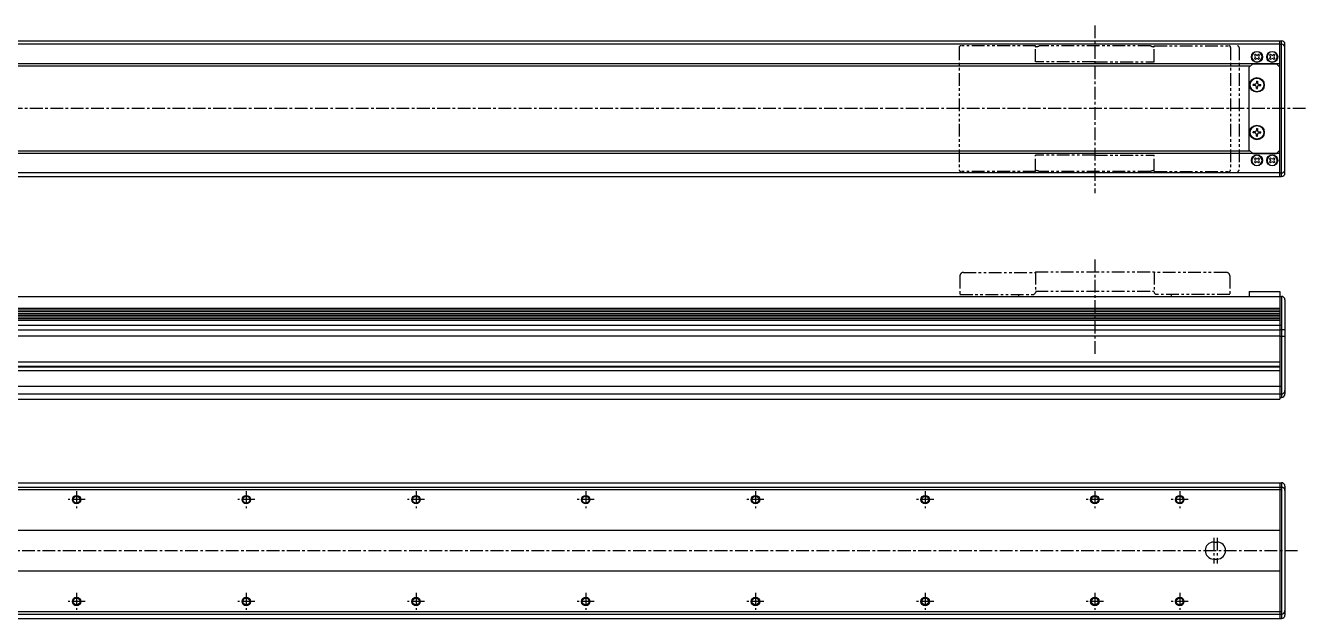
# Model space of a CAD drawing. Extents: x -609 to 899, y 138 to 558.
# Drawn here: x 145 to 899, y 208 to 558 of the extents above; entities that cross this region are included whole.
import ezdxf

# ---------------------------------------------------------------- set-up
doc = ezdxf.new("R2010")
doc.units = 0
for name, pattern in [('CENTER', [12, 7.5, -1.5, 1.5, -1.5]), ('CONTINOUS', [0]), ('PHANTOM', [15, 7.5, -1.5, 1.5, -1.5, 1.5, -1.5])]:
    doc.linetypes.add(name, pattern=pattern)
doc.layers.get('0').update_dxf_attribs({"linetype": 'CONTINUOUS'})
doc.layers.add('CENTER', color=1, linetype='CENTER')

msp = doc.modelspace()

# ---------------------------------------------------------------- linework, layer by layer
at = {"color": 7, "linetype": 'CONTINOUS'}
for p, q in [((-435.77, 548.73), (885.23, 548.73)), ((884.23, 546.66), (-163.62, 546.66)), ((884.23, 468.73), (884.23, 548.73)), ((884.23, 546.66), (885.23, 546.66)), ((885.23, 468.73), (885.23, 548.73)), ((887.23, 470.73), (887.23, 546.73)), ((869.19, 540.17), (869.79, 540.77)), ((869.6, 539.76), (869.19, 540.17)), ((869.19, 538.29), (869.6, 538.71)), ((869.79, 537.69), (869.19, 538.29)), ((869.79, 540.77), (870.2, 540.36)), ((870.2, 538.11), (869.79, 537.69)), ((871.25, 540.36), (871.66, 540.77)), ((871.66, 537.69), (871.25, 538.11)), ((871.66, 540.77), (872.27, 540.17)), ((872.27, 538.29), (871.66, 537.69)), ((872.27, 540.17), (871.85, 539.76)), ((871.85, 538.71), (872.27, 538.29)), ((878.19, 540.17), (878.79, 540.77)), ((878.6, 539.76), (878.19, 540.17)), ((878.19, 538.29), (878.6, 538.71)), ((878.79, 537.69), (878.19, 538.29)), ((878.79, 540.77), (879.2, 540.36)), ((879.2, 538.11), (878.79, 537.69)), ((880.25, 540.36), (880.66, 540.77)), ((880.66, 537.69), (880.25, 538.11)), ((880.66, 540.77), (881.27, 540.17)), ((881.27, 538.29), (880.66, 537.69)), ((881.27, 540.17), (880.85, 539.76)), ((880.85, 538.71), (881.27, 538.29)), ((884.23, 535.23), (-144.77, 535.23)), ((866.73, 533.73), (-144.77, 533.73)), ((866.23, 533.23), (868.23, 535.23)), ((866.23, 484.23), (866.23, 533.23)), ((868.23, 535.23), (882.23, 535.23)), ((884.23, 533.23), (882.23, 535.23)), ((884.23, 484.23), (884.23, 533.23)), ((868.53, 522.42), (868.53, 523.05)), ((869.47, 523.05), (868.53, 523.05)), ((869.47, 522.42), (868.53, 522.42)), ((870.41, 524.93), (870.41, 523.99)), ((870.41, 524.93), (871.04, 524.93)), ((870.41, 520.53), (870.41, 521.48)), ((870.41, 520.53), (871.04, 520.53)), ((871.04, 524.93), (871.04, 523.99)), ((871.04, 520.53), (871.04, 521.48)), ((871.98, 523.05), (872.93, 523.05)), ((871.98, 522.42), (872.93, 522.42)), ((872.93, 522.42), (872.93, 523.05)), ((868.53, 494.42), (868.53, 495.05)), ((869.47, 495.05), (868.53, 495.05)), ((869.47, 494.42), (868.53, 494.42)), ((870.41, 496.93), (870.41, 495.99)), ((870.41, 496.93), (871.04, 496.93)), ((870.41, 492.53), (870.41, 493.48)), ((870.41, 492.53), (871.04, 492.53)), ((871.04, 496.93), (871.04, 495.99)), ((871.04, 492.53), (871.04, 493.48)), ((871.98, 495.05), (872.93, 495.05)), ((871.98, 494.42), (872.93, 494.42)), ((872.93, 494.42), (872.93, 495.05)), ((866.73, 483.73), (-144.77, 483.73)), ((868.23, 482.23), (866.23, 484.23)), ((882.23, 482.23), (884.23, 484.23)), ((884.23, 482.23), (-144.77, 482.23)), ((868.23, 482.23), (882.23, 482.23)), ((869.79, 479.77), (869.19, 479.17)), ((869.19, 479.17), (869.6, 478.76)), ((869.6, 477.71), (869.19, 477.29)), ((869.19, 477.29), (869.79, 476.69)), ((870.2, 479.36), (869.79, 479.77)), ((869.79, 476.69), (870.2, 477.11)), ((871.66, 479.77), (871.25, 479.36)), ((871.25, 477.11), (871.66, 476.69)), ((872.27, 479.17), (871.66, 479.77)), ((871.66, 476.69), (872.27, 477.29)), ((871.85, 478.76), (872.27, 479.17)), ((872.27, 477.29), (871.85, 477.71)), ((878.79, 479.77), (878.19, 479.17)), ((878.19, 479.17), (878.6, 478.76)), ((878.6, 477.71), (878.19, 477.29)), ((878.19, 477.29), (878.79, 476.69)), ((879.2, 479.36), (878.79, 479.77)), ((878.79, 476.69), (879.2, 477.11)), ((880.66, 479.77), (880.25, 479.36)), ((880.25, 477.11), (880.66, 476.69)), ((881.27, 479.17), (880.66, 479.77)), ((880.66, 476.69), (881.27, 477.29)), ((880.85, 478.76), (881.27, 479.17)), ((881.27, 477.29), (880.85, 477.71)), ((-435.77, 468.73), (885.23, 468.73)), ((884.23, 470.8), (-163.62, 470.8)), ((884.23, 470.8), (885.23, 470.8)), ((866.23, 400.96), (884.23, 400.96)), ((866.23, 400.96), (866.23, 398.06)), ((884.23, 400.96), (884.23, 398.06)), ((-435.77, 398.06), (885.23, 398.06)), ((884.23, 398.06), (884.23, 337.56)), ((885.23, 398.06), (885.23, 338.56)), ((887.23, 396.06), (887.23, 340.56)), ((-434.77, 391.04), (884.23, 391.04)), ((-434.77, 390.05), (884.23, 390.05)), ((-434.77, 389.06), (884.23, 389.06)), ((-434.77, 388.06), (884.23, 388.06)), ((-434.77, 387.07), (884.23, 387.07)), ((-434.77, 386.08), (884.23, 386.08)), ((-434.77, 385.09), (884.23, 385.09)), ((-435.77, 381.18), (885.23, 381.18)), ((-434.77, 384.09), (884.23, 384.09)), ((-434.77, 378.31), (884.23, 378.31)), ((884.23, 378.46), (887.23, 378.46)), ((-434.77, 374.81), (884.23, 374.81)), ((884.23, 374.66), (887.23, 374.66)), ((-437.77, 359.4), (884.23, 359.4)), ((-434.77, 356.86), (884.23, 356.86)), ((-434.77, 356.56), (884.23, 356.56)), ((-437.77, 354.33), (884.23, 354.33)), ((-435.77, 345.06), (885.23, 345.06)), ((-435.77, 340.56), (885.23, 340.56)), ((-434.77, 337.56), (884.23, 337.56)), ((884.23, 338.56), (885.23, 338.56)), ((-435.77, 288.25), (885.23, 288.25)), ((884.23, 288.25), (884.23, 208.25)), ((885.23, 288.25), (885.23, 208.25)), ((-435.77, 285.65), (885.23, 285.65)), ((-435.77, 284.25), (885.23, 284.25)), ((887.23, 286.25), (887.23, 210.25)), ((-434.77, 260.25), (884.23, 260.25)), ((845.23, 253.25), (847.23, 253.25)), ((845.23, 243.25), (847.23, 243.25)), ((-434.77, 236.25), (884.23, 236.25)), ((-435.77, 212.25), (885.23, 212.25)), ((-435.77, 210.85), (885.23, 210.85)), ((-435.77, 208.25), (885.23, 208.25))]:
    msp.add_line(p, q, dxfattribs=at)
at = {"color": 3, "linetype": 'PHANTOM'}
for p, q in [((695.23, 544.73), (695.23, 472.73)), ((740.23, 545.73), (696.23, 545.73)), ((740.23, 536.23), (740.23, 545.73)), ((808.05, 545.73), (742.41, 545.73)), ((810.23, 545.73), (854.23, 545.73)), ((810.23, 536.23), (810.23, 545.73)), ((855.23, 544.73), (855.23, 472.73)), ((860.23, 544.73), (860.23, 472.73)), ((775.23, 536.23), (740.23, 536.23)), ((775.23, 536.23), (810.23, 536.23)), ((775.23, 481.23), (740.23, 481.23)), ((740.23, 471.73), (740.23, 481.23)), ((775.23, 481.23), (810.23, 481.23)), ((810.23, 471.73), (810.23, 481.23)), ((740.23, 471.73), (696.23, 471.73)), ((808.05, 471.73), (742.41, 471.73)), ((810.23, 471.73), (854.23, 471.73)), ((695.73, 410.16), (695.73, 399.16)), ((697.73, 412.16), (740.23, 412.16)), ((740.23, 412.56), (810.23, 412.56)), ((740.23, 412.56), (740.23, 400.16)), ((810.23, 412.56), (810.23, 400.16)), ((852.73, 412.16), (810.23, 412.16)), ((854.73, 410.16), (854.73, 399.16)), ((739.23, 399.16), (740.23, 400.16)), ((740.23, 401.09), (810.23, 401.09)), ((811.23, 399.16), (810.23, 400.16)), ((695.73, 399.16), (739.23, 399.16)), ((730.23, 399.16), (730.23, 398.06)), ((854.73, 399.16), (811.23, 399.16)), ((820.23, 399.16), (820.23, 398.06))]:
    msp.add_line(p, q, dxfattribs=at)
at = {"color": 7, "linetype": 'CONTINOUS'}
for centre, radius in [((870.73, 539.23), 3.25), ((879.73, 539.23), 3.25), ((870.73, 522.73), 4.3), ((870.73, 522.73), 4), ((870.73, 494.73), 4.3), ((870.73, 494.73), 4), ((870.73, 478.23), 3.25), ((879.73, 478.23), 3.25), ((175.23, 278.25), 2.5), ((175.23, 278.25), 2), ((275.23, 278.25), 2.5), ((275.23, 278.25), 2), ((375.23, 278.25), 2.5), ((375.23, 278.25), 2), ((475.23, 278.25), 2.5), ((475.23, 278.25), 2), ((575.23, 278.25), 2.5), ((575.23, 278.25), 2), ((675.23, 278.25), 2.5), ((675.23, 278.25), 2), ((775.23, 278.25), 2.5), ((775.23, 278.25), 2), ((825.23, 278.25), 2.5), ((825.23, 278.25), 2), ((175.23, 218.25), 2.5), ((175.23, 218.25), 2), ((275.23, 218.25), 2.5), ((275.23, 218.25), 2), ((375.23, 218.25), 2.5), ((375.23, 218.25), 2), ((475.23, 218.25), 2.5), ((475.23, 218.25), 2), ((575.23, 218.25), 2.5), ((575.23, 218.25), 2), ((675.23, 218.25), 2.5), ((675.23, 218.25), 2), ((775.23, 218.25), 2.5), ((775.23, 218.25), 2), ((825.23, 218.25), 2.5), ((825.23, 218.25), 2)]:
    msp.add_circle(centre, radius, dxfattribs=at)
at = {"color": 3, "linetype": 'PHANTOM'}
for centre, radius, start, end in [((696.23, 544.73), 1, 90, 180), ((740.23, 550.23), 5, 270, 295.84193), ((810.23, 550.23), 5, 244.15807, 270), ((854.23, 544.73), 1, 0, 90), ((859.23, 544.73), 1, 0, 90), ((696.23, 472.73), 1, 180, 270), ((740.23, 467.23), 5, 64.15807, 90), ((810.23, 467.23), 5, 90, 115.84193), ((854.23, 472.73), 1, 270, 0), ((859.23, 472.73), 1, 270, 0), ((697.73, 410.16), 2, 90, 180), ((852.73, 410.16), 2, 0, 90)]:
    msp.add_arc(centre, radius, start, end, dxfattribs=at)
at = {"color": 7, "linetype": 'CONTINOUS'}
for centre, radius, start, end in [((885.23, 546.73), 2, 0, 90), ((885.23, 544.66), 2, 0, 90), ((870.73, 539.23), 3, 0.00029, 0), ((869.08, 539.23), 0.742, 315, 44.99994), ((870.73, 540.88), 0.742, 225, 314.99996), ((870.73, 537.58), 0.742, 44.99997, 134.99995), ((872.38, 539.23), 0.742, 134.99996, 224.99995), ((879.73, 539.23), 3, 0.00029, 0), ((878.08, 539.23), 0.742, 315, 44.99994), ((879.73, 540.88), 0.742, 225, 314.99996), ((879.73, 537.58), 0.742, 44.99997, 134.99995), ((881.38, 539.23), 0.742, 134.99996, 224.99995), ((869.47, 523.99), 0.94, 269.99996, 0), ((869.47, 521.48), 0.94, 0.00003, 90.00006), ((871.98, 523.99), 0.94, 179.99998, 270.00002), ((871.98, 521.48), 0.94, 90.00001, 180.00005), ((869.47, 495.99), 0.94, 269.99996, 0), ((869.47, 493.48), 0.94, 0.00003, 90.00006), ((871.98, 495.99), 0.94, 179.99998, 270.00002), ((871.98, 493.48), 0.94, 90.00001, 180.00005), ((870.73, 478.23), 3, 0, 359.99971), ((869.08, 478.23), 0.742, 315.00006, 45), ((870.73, 479.88), 0.742, 225.00005, 315.00003), ((870.73, 476.58), 0.742, 45.00004, 135), ((872.38, 478.23), 0.742, 135.00005, 225.00004), ((879.73, 478.23), 3, 0, 359.99971), ((878.08, 478.23), 0.742, 315.00006, 45), ((879.73, 479.88), 0.742, 225.00005, 315.00003), ((879.73, 476.58), 0.742, 45.00004, 135), ((881.38, 478.23), 0.742, 135.00005, 225.00004), ((885.23, 472.8), 2, 270, 0), ((885.23, 470.73), 2, 270, 0), ((885.23, 396.06), 2, 0, 90), ((885.23, 342.56), 2, 270, 0), ((885.23, 340.56), 2, 270, 0), ((885.23, 286.25), 2, 0, 90), ((885.23, 283.65), 2, 0, 90), ((845.23, 248.25), 5, 90, 270), ((847.23, 248.25), 5, 270, 90), ((885.23, 212.85), 2, 270, 0), ((885.23, 210.25), 2, 270, 0)]:
    msp.add_arc(centre, radius, start, end, dxfattribs=at)
at = {"layer": 'CENTER', "color": 1, "linetype": 'CENTER'}
for p, q in [((775.23, 557.68), (775.23, 458.91)), ((899.28, 508.73), (-474.96, 508.73)), ((775.23, 419.76), (775.23, 363.18)), ((175.23, 283.29), (175.23, 273.21)), ((275.23, 283.29), (275.23, 273.21)), ((375.23, 283.29), (375.23, 273.21)), ((475.23, 283.29), (475.23, 273.21)), ((575.23, 283.29), (575.23, 273.21)), ((675.23, 283.29), (675.23, 273.21)), ((775.23, 283.29), (775.23, 273.21)), ((825.23, 283.29), (825.23, 273.21)), ((180.27, 278.25), (170.19, 278.25)), ((280.27, 278.25), (270.19, 278.25)), ((380.27, 278.25), (370.19, 278.25)), ((480.27, 278.25), (470.19, 278.25)), ((580.27, 278.25), (570.19, 278.25)), ((680.27, 278.25), (670.19, 278.25)), ((780.27, 278.25), (770.19, 278.25)), ((830.27, 278.25), (820.19, 278.25)), ((845.23, 255.79), (845.23, 240.71)), ((847.23, 255.79), (847.23, 240.71)), ((-480.8, 248.25), (895.16, 248.25)), ((175.23, 223.29), (175.23, 213.21)), ((275.23, 223.29), (275.23, 213.21)), ((375.23, 223.29), (375.23, 213.21)), ((475.23, 223.29), (475.23, 213.21)), ((575.23, 223.29), (575.23, 213.21)), ((675.23, 223.29), (675.23, 213.21)), ((775.23, 223.29), (775.23, 213.21)), ((825.23, 223.29), (825.23, 213.21)), ((180.27, 218.25), (170.19, 218.25)), ((280.27, 218.25), (270.19, 218.25)), ((380.27, 218.25), (370.19, 218.25)), ((480.27, 218.25), (470.19, 218.25)), ((580.27, 218.25), (570.19, 218.25)), ((680.27, 218.25), (670.19, 218.25)), ((780.27, 218.25), (770.19, 218.25)), ((830.27, 218.25), (820.19, 218.25))]:
    msp.add_line(p, q, dxfattribs=at)

doc.saveas('drawing.dxf')
